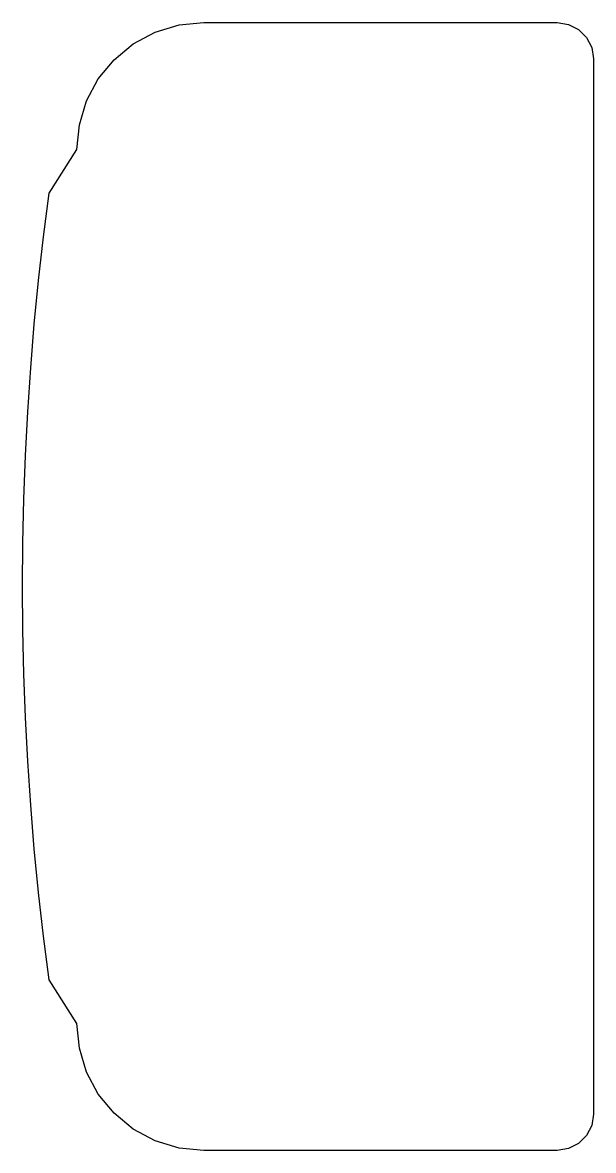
# Model space of a CAD drawing. Header units: metres. Extents: x 0 to 63, y 0 to 124.
import ezdxf

# ---------------------------------------------------------------- set-up
doc = ezdxf.new("R2010")
doc.units = ezdxf.units.M

msp = doc.modelspace()

# ---------------------------------------------------------------- linework, layer by layer
at = {"layer": 'EdgeCuts'}
for p, q in [((17.269, 124.191), (20, 124.46)), ((20, 124.46), (59, 124.46)), ((59, 124.46), (59, 124.46)), ((59, 124.46), (60.236, 124.264)), ((12.222, 122.101), (14.642, 123.394)), ((14.642, 123.394), (17.269, 124.191)), ((60.236, 124.264), (61.351, 123.696)), ((61.351, 123.696), (62.236, 122.811)), ((10.101, 120.359), (12.222, 122.101)), ((62.236, 122.811), (62.804, 121.696)), ((62.804, 121.696), (63, 120.46)), ((8.359, 118.238), (10.101, 120.359)), ((63, 120.46), (63, 4)), ((63, 120.46), (63, 120.46)), ((7.066, 115.818), (8.359, 118.238)), ((6.269, 113.191), (7.066, 115.818)), ((6, 110.46), (6.269, 113.191)), ((2.919, 105.637), (6, 110.46)), ((2.307, 100.814), (2.919, 105.637)), ((1.766, 95.991), (2.307, 100.814)), ((1.297, 91.168), (1.766, 95.991)), ((0.901, 86.345), (1.297, 91.168)), ((0.577, 81.522), (0.901, 86.345)), ((0.324, 76.699), (0.577, 81.522)), ((0.144, 71.876), (0.324, 76.699)), ((0.036, 67.053), (0.144, 71.876)), ((0, 62.23), (0.036, 67.053)), ((0.036, 57.407), (0, 62.23)), ((0.144, 52.584), (0.036, 57.407)), ((0.324, 47.761), (0.144, 52.584)), ((0.577, 42.938), (0.324, 47.761)), ((0.901, 38.115), (0.577, 42.938)), ((1.297, 33.292), (0.901, 38.115)), ((1.766, 28.469), (1.297, 33.292)), ((2.307, 23.646), (1.766, 28.469)), ((2.919, 18.823), (2.307, 23.646)), ((6, 14), (2.919, 18.823)), ((6.269, 11.269), (6, 14)), ((7.066, 8.642), (6.269, 11.269)), ((8.359, 6.222), (7.066, 8.642)), ((10.101, 4.101), (8.359, 6.222)), ((12.222, 2.359), (10.101, 4.101)), ((63, 4), (62.804, 2.764)), ((63, 4), (63, 4)), ((62.804, 2.764), (62.236, 1.649)), ((14.642, 1.066), (12.222, 2.359)), ((62.236, 1.649), (61.351, 0.764)), ((17.269, 0.269), (14.642, 1.066)), ((20, 0), (17.269, 0.269)), ((59, 0), (20, 0)), ((20, 0), (20, 0)), ((60.236, 0.196), (59, 0)), ((61.351, 0.764), (60.236, 0.196))]:
    msp.add_line(p, q, dxfattribs=at)

doc.saveas('drawing.dxf')
